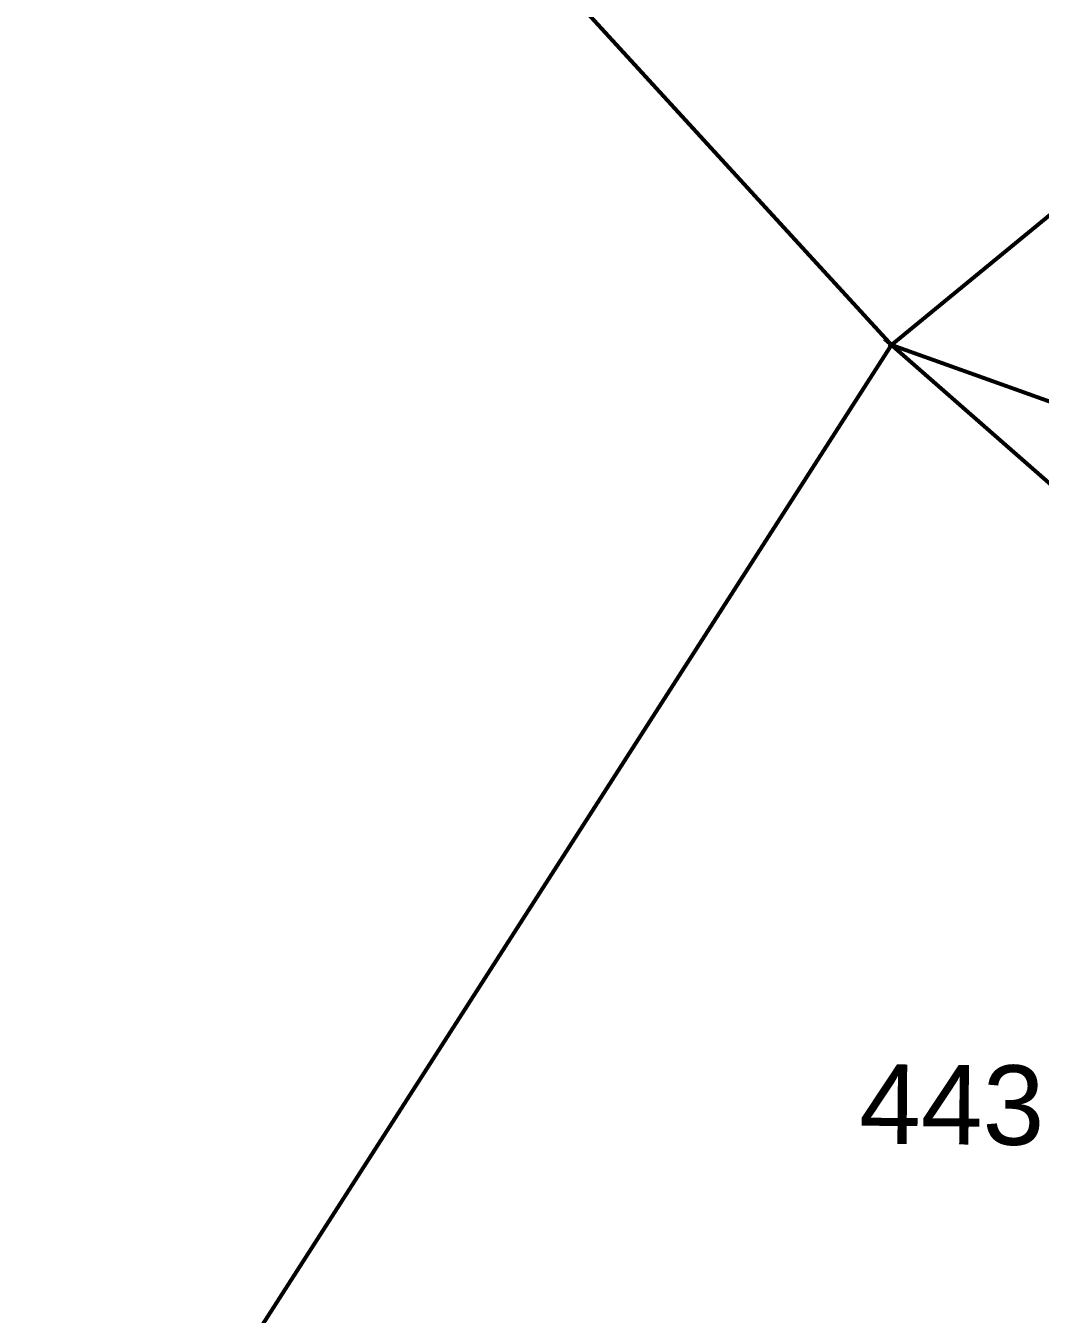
# Model space of a CAD drawing. Header units: metres. Extents: x 326467 to 340077, y 1811030 to 1824953.
# Drawn here: x 327045.6 to 327200.4, y 1811757.9 to 1811954.4 of the extents above; entities that cross this region are included whole.
import ezdxf

# ---------------------------------------------------------------- set-up
doc = ezdxf.new("R2010")
doc.units = ezdxf.units.M
doc.header["$MEASUREMENT"] = 0
doc.layers.add('SURVEY NO.', color=7, linetype='Continuous')
doc.layers.add('SURVEY PLOT BOUNDARY', color=35, linetype='Continuous')
doc.styles.add('PDF Arial', font='arial.ttf')

# ---------------------------------------------------------------- blocks, each defined once
blk = doc.blocks.new('16')
at = {"layer": 'SURVEY PLOT BOUNDARY', "lineweight": 18, "const_width": 0.606}
for points in [[(327351.07, 1811843.71), (327177.71, 1811905.7), (327275.36, 1811985.81)], [(327069.47, 1812023.79), (327177.71, 1811905.7), (327079.51, 1811752.81)], [(327294.17, 1811803.72), (327177.71, 1811905.7), (327351.07, 1811843.71)]]:
    blk.add_lwpolyline(points, dxfattribs=at)
for points in [[(327275.36, 1811985.81), (327177.71, 1811905.7), (327069.47, 1812023.79), (327057.44, 1812036.01), (327053.49, 1812048.17), (327082.16, 1812096.47), (327114.56, 1812104.31), (327275.39, 1811989.85)], [(327290.06, 1811795.66), (327212.29, 1811670.92), (327208.18, 1811662.86), (327196.02, 1811658.91), (327066.14, 1811591.18), (327045.95, 1811595.38), (327045.99, 1811599.42), (327079.51, 1811752.81), (327177.71, 1811905.7), (327294.17, 1811803.72)]]:
    blk.add_lwpolyline(points, close=True, dxfattribs=at)
at = {"layer": 'SURVEY NO.', "insert": (327172.73, 1811783.74), "char_height": 12.129, "attachment_point": 7, "rotation": 359.5579, "style": 'PDF Arial'}
blk.add_mtext('443', dxfattribs=at)

msp = doc.modelspace()

# ---------------------------------------------------------------- block references
msp.add_blockref('16', (0, 0))

doc.saveas('drawing.dxf')
